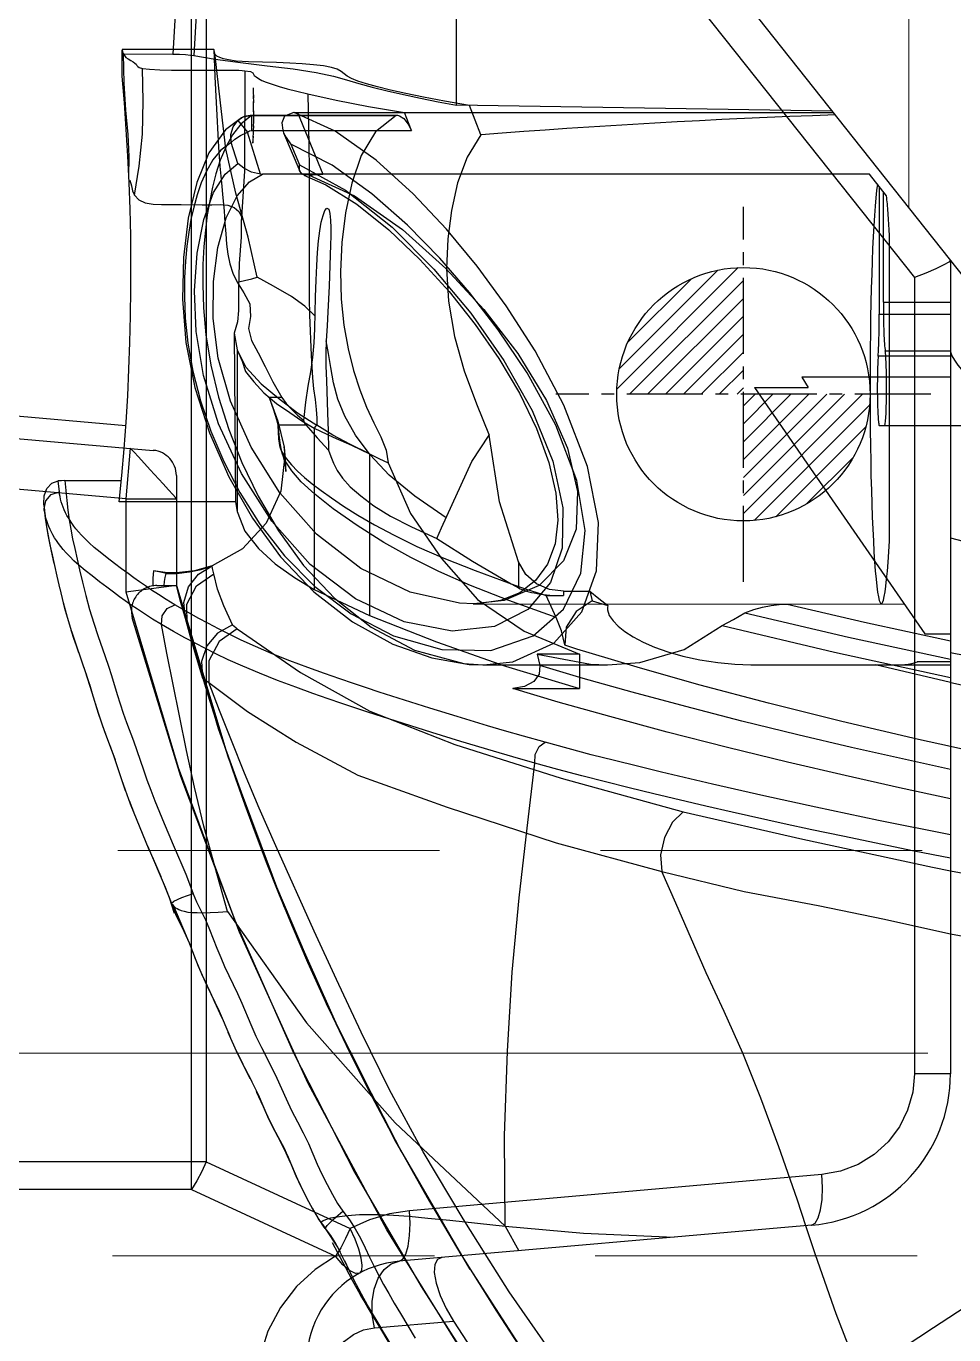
# Model space of a CAD drawing. Header units: inches. Extents: x 179987 to 181505, y -56815 to -55741.
# Drawn here: x 180736.46 to 180754.76, y -56051.76 to -56025.94 of the extents above; entities that cross this region are included whole.
import ezdxf

# ---------------------------------------------------------------- set-up
doc = ezdxf.new("R2010")
doc.units = ezdxf.units.IN
doc.header["$LTSCALE"] = 2
doc.header["$MEASUREMENT"] = 0
for name, pattern in [('CENTER', [50.8, 31.75, -6.35, 6.35, -6.35]), ('CENTER2', [1.125, 0.75, -0.125, 0.125, -0.125]), ('HIDDEN', [9.525, 6.35, -3.175])]:
    doc.linetypes.add(name, pattern=pattern)
for name, color, linetype in [('CAV-COR', 1, 'CONTINUOUS'), ('DEFAULT_2', 8, 'HIDDEN'), ('PIN', 4, 'CONTINUOUS'), ('SILDE', 6, 'CONTINUOUS')]:
    doc.layers.add(name, color=color, linetype=linetype)
doc.layers.add('WR', color=122, linetype='HIDDEN', lineweight=18)
doc.layers.add('枕位', color=75, linetype='CONTINUOUS', lineweight=15)

# ---------------------------------------------------------------- blocks, each defined once
blk = doc.blocks.new('20140913.083227')
at = {"layer": 'WR', "linetype": 'CENTER', "ltscale": 0.2}
for p, q in [((0, 11), (0, -11)), ((-11, 0), (11, 0))]:
    blk.add_line(p, q, dxfattribs=at)
at = {"layer": 'WR', "linetype": 'HIDDEN', "ltscale": 0.5}
for radius in [8, 5.5, 4]:
    blk.add_circle((0, 0), radius, dxfattribs=at)

msp = doc.modelspace()

# ---------------------------------------------------------------- hatches: boundary and pattern name
at = {"layer": 'PIN', "linetype": 'Continuous'}
h = msp.add_hatch(dxfattribs=at)
h.set_pattern_fill('ANSI31', color=5, scale=2, angle=90, style=0)
h.set_pattern_definition([(45, (180545.32757, -56047.4394), (0.1767767, -0.1767767), [])])
h.paths.add_polyline_path([(180750.61, -56033.2), (180753.11, -56033.2, -0.414214), (180750.61, -56035.7)])
h.paths.add_polyline_path([(180750.61, -56030.7), (180750.61, -56033.2), (180748.11, -56033.2, -0.414214)])

# ---------------------------------------------------------------- linework, layer by layer
at = {"layer": 'CAV-COR', "linetype": 'ByBlock'}
for p, q in [((180754.696, -56030.552), (180754.696, -56046.607)), ((180753.984, -56030.897), (180753.984, -56046.607)), ((180754.696, -56033.818), (180756.706, -56033.818)), ((180754.696, -56042.602), (180757.013, -56043.052)), ((180754.696, -56046.607), (180753.984, -56046.607)), ((180752.159, -56048.599), (180744.02, -56049.311)), ((180751.957, -56049.595), (180743.819, -56050.307)), ((180743.33, -56051.621), (180744.887, -56051.487))]:
    msp.add_line(p, q, dxfattribs=at)
for points in [[(180754.696, -56030.552), (180754.661, -56030.591), (180754.562, -56030.649), (180754.409, -56030.724), (180754.212, -56030.808), (180753.984, -56030.897)], [(180754.72, -56032.441), (180754.775, -56032.531), (180754.843, -56032.624), (180754.914, -56032.713)], [(180754.696, -56036.036), (180756.072, -56036.394), (180757.504, -56036.728)], [(180800.524, -56038.3), (180795.394, -56039.306), (180789.735, -56040.046), (180783.76, -56040.495), (180777.619, -56040.646), (180771.48, -56040.496), (180765.501, -56040.048), (180759.847, -56039.31), (180754.696, -56038.3)], [(180774.241, -56041.317), (180773.036, -56041.302), (180771.948, -56041.282), (180770.967, -56041.257), (180770.082, -56041.228), (180769.276, -56041.193), (180768.548, -56041.153), (180767.895, -56041.108), (180767.287, -56041.058), (180766.694, -56041), (180766.104, -56040.935), (180765.506, -56040.862), (180764.886, -56040.78), (180764.221, -56040.686), (180763.498, -56040.577), (180762.711, -56040.453), (180761.838, -56040.309), (180760.864, -56040.14), (180759.796, -56039.947), (180758.649, -56039.727), (180757.42, -56039.481), (180756.108, -56039.204), (180754.706, -56038.892), (180754.696, -56038.89)], [(180774.205, -56042.499), (180772.98, -56042.484), (180771.87, -56042.463), (180770.862, -56042.438), (180769.945, -56042.408), (180769.101, -56042.371), (180768.329, -56042.328), (180767.629, -56042.28), (180766.975, -56042.226), (180766.34, -56042.165), (180765.713, -56042.095), (180765.084, -56042.019), (180764.439, -56041.933), (180763.751, -56041.836), (180763.008, -56041.724), (180762.204, -56041.597), (180761.314, -56041.45), (180760.322, -56041.279), (180759.235, -56041.081), (180758.068, -56040.859), (180756.82, -56040.608), (180755.489, -56040.327), (180754.696, -56040.151)], [(180754.696, -56043.847), (180755.705, -56044.033), (180756.7, -56044.178)], [(180753.984, -56046.607), (180753.951, -56046.971), (180753.851, -56047.324), (180753.688, -56047.654), (180753.466, -56047.95), (180753.192, -56048.201), (180752.875, -56048.397), (180752.526, -56048.532), (180752.159, -56048.599)], [(180751.957, -56049.595), (180752.027, -56049.556), (180752.087, -56049.454), (180752.132, -56049.295), (180752.161, -56049.09), (180752.169, -56048.853), (180752.159, -56048.599)], [(180744.02, -56049.311), (180743.626, -56049.372), (180743.232, -56049.49), (180742.85, -56049.664)], [(180743.819, -56050.307), (180743.889, -56050.268), (180743.949, -56050.166), (180743.994, -56050.007), (180744.022, -56049.802), (180744.031, -56049.565), (180744.02, -56049.311)], [(180742.85, -56049.664), (180742.761, -56049.857), (180742.664, -56050.041), (180742.561, -56050.208)], [(180743.039, -56050.542), (180743.078, -56050.489), (180743.089, -56050.388), (180743.069, -56050.246), (180743.021, -56050.071), (180742.946, -56049.873), (180742.85, -56049.664)], [(180752.914, -56052.569), (180752.438, -56051.346), (180752.035, -56050.181), (180751.851, -56049.631)], [(180752.914, -56052.569), (180754.364, -56051.613), (180755.761, -56050.703), (180757.15, -56049.889)], [(180742.561, -56050.208), (180742.159, -56050.471), (180741.791, -56050.808), (180741.473, -56051.217), (180741.224, -56051.69), (180741.061, -56052.211), (180740.994, -56052.761), (180741.031, -56053.318), (180741.169, -56053.856), (180741.4, -56054.353)], [(180743.039, -56050.542), (180742.953, -56050.549), (180742.839, -56050.492), (180742.705, -56050.375), (180742.561, -56050.208)], [(180743.33, -56051.621), (180743.285, -56051.364), (180743.283, -56051.103), (180743.323, -56050.856), (180743.404, -56050.64), (180743.519, -56050.469), (180743.66, -56050.356), (180743.819, -56050.307)], [(180744.657, -56050.234), (180744.571, -56050.272), (180744.519, -56050.37), (180744.51, -56050.528), (180744.547, -56050.739), (180744.628, -56050.985), (180744.746, -56051.243), (180744.887, -56051.487)], [(180745.051, -56050.2), (180745.735, -56051.293), (180746.422, -56052.347)], [(180747.062, -56052.452), (180745.987, -56050.914), (180745.513, -56050.159)], [(180744.887, -56051.487), (180745.418, -56052.296), (180745.967, -56053.076), (180747.072, -56054.616)], [(180742.555, -56053.124), (180742.489, -56052.987), (180742.44, -56052.825), (180742.418, -56052.641), (180742.433, -56052.443), (180742.491, -56052.242), (180742.593, -56052.051), (180742.736, -56051.885), (180742.913, -56051.753), (180743.115, -56051.663), (180743.33, -56051.621)]]:
    msp.add_lwpolyline(points, dxfattribs=at)
for centre, radius, start, end in [((180751.696, -56046.607), 3, 275, 0), ((180743.993, -56052.3), 2, 95, 210.18)]:
    msp.add_arc(centre, radius, start, end, dxfattribs=at)
at = {"layer": 'DEFAULT_2', "color": 8, "linetype": 'HIDDEN'}
for p, q in [((180744.951, -56027.499), (180744.951, -56022.059)), ((180739.477, -56024.312), (180739.349, -56026.491)), ((180739.884, -56024.353), (180739.767, -56026.517)), ((180738.351, -56026.926), (180738.353, -56026.412)), ((180738.353, -56026.396), (180738.353, -56026.398)), ((180740.16, -56026.396), (180738.353, -56026.396)), ((180738.353, -56026.398), (180738.353, -56026.412)), ((180738.379, -56026.483), (180739.349, -56026.491)), ((180740.769, -56026.816), (180740.766, -56028.798)), ((180740.946, -56027.267), (180740.945, -56027.154)), ((180740.947, -56027.356), (180740.946, -56027.222)), ((180740.947, -56027.447), (180740.946, -56027.304)), ((180740.946, -56027.538), (180740.946, -56027.425)), ((180740.946, -56027.627), (180740.946, -56027.512)), ((180752.366, -56027.613), (180744.951, -56027.499)), ((180740.632, -56027.798), (180740.703, -56027.748)), ((180740.632, -56027.798), (180740.827, -56028.026)), ((180740.904, -56027.702), (180740.692, -56027.869)), ((180740.703, -56027.748), (180740.707, -56027.746)), ((180740.904, -56027.696), (180740.904, -56027.998)), ((180740.904, -56027.696), (180743.789, -56027.696)), ((180740.904, -56027.702), (180743.757, -56027.702)), ((180740.942, -56027.813), (180740.939, -56027.914)), ((180740.944, -56027.714), (180740.941, -56027.831)), ((180740.945, -56027.611), (180740.943, -56027.72)), ((180741.784, -56027.64), (180752.387, -56027.64)), ((180741.808, -56027.64), (180742.314, -56028.86)), ((180743.757, -56027.702), (180743.787, -56027.696)), ((180744.061, -56027.998), (180743.923, -56027.64)), ((180741.084, -56028.859), (180740.827, -56028.026)), ((180740.904, -56027.998), (180744.061, -56027.998)), ((180740.933, -56028.11), (180740.93, -56028.186)), ((180740.936, -56028.04), (180740.932, -56028.131)), ((180740.938, -56027.967), (180740.935, -56028.069)), ((180740.94, -56027.907), (180740.937, -56028.001)), ((180741.538, -56028.039), (180741.854, -56028.801)), ((180740.634, -56028.644), (180740.505, -56028.231)), ((180740.927, -56028.249), (180740.929, -56028.218)), ((180740.931, -56028.164), (180740.928, -56028.238)), ((180741.678, -56028.269), (180741.849, -56028.676)), ((180740.766, -56028.798), (180740.701, -56029.804)), ((180753.099, -56028.86), (180741.121, -56028.86)), ((180742.036, -56028.879), (180741.933, -56028.874)), ((180742.04, -56028.784), (180742.039, -56030.987)), ((180753.436, -56029.284), (180753.099, -56028.86)), ((180738.484, -56028.915), (180738.484, -56028.911)), ((180753.292, -56029.103), (180753.292, -56031.621)), ((180753.371, -56029.203), (180753.371, -56031.385)), ((180740.701, -56029.804), (180740.697, -56030.101)), ((180742.466, -56030.081), (180742.461, -56030.251)), ((180753.49, -56036.09), (180753.49, -56030.039)), ((180742.461, -56030.251), (180742.433, -56031.067)), ((180753.371, -56031.385), (180754.696, -56031.385)), ((180753.292, -56031.621), (180754.696, -56031.621)), ((180740.562, -56031.993), (180740.588, -56035.325)), ((180740.562, -56031.993), (180740.621, -56032.323)), ((180740.621, -56032.323), (180740.621, -56035.511)), ((180754.696, -56032.446), (180753.27, -56032.446)), ((180753.408, -56032.345), (180754.696, -56032.345)), ((180754.696, -56032.363), (180754.72, -56032.441)), ((180751.76, -56032.864), (180751.888, -56033.065)), ((180754.696, -56032.864), (180751.76, -56032.864)), ((180741.252, -56033.267), (180741.424, -56033.729)), ((180741.504, -56033.267), (180741.252, -56033.267)), ((180750.826, -56033.065), (180754.192, -56037.929)), ((180750.826, -56033.065), (180751.888, -56033.065)), ((180738.424, -56033.822), (180733.261, -56033.37)), ((180741.424, -56033.729), (180741.549, -56034.242)), ((180733.261, -56033.808), (180738.964, -56034.307)), ((180741.98, -56033.811), (180741.423, -56033.811)), ((180742.14, -56033.868), (180742.14, -56037.056)), ((180745.254, -56034.526), (180745.595, -56034.008)), ((180753.292, -56033.818), (180754.696, -56033.818)), ((180738.508, -56034.267), (180738.421, -56035.263)), ((180741.471, -56034.26), (180741.514, -56034.385)), ((180738.905, -56034.689), (180738.672, -56034.437)), ((180743.233, -56034.379), (180743.233, -56037.567)), ((180738.421, -56035.263), (180733.174, -56034.804)), ((180739.421, -56034.805), (180739.421, -56036.974)), ((180744.125, -56035.209), (180743.62, -56034.795)), ((180737.112, -56035.123), (180737.091, -56034.91)), ((180737.219, -56034.905), (180738.336, -56034.905)), ((180740.588, -56035.325), (180738.294, -56035.325)), ((180738.421, -56035.263), (180738.421, -56037.102)), ((180738.421, -56035.263), (180739.421, -56035.263)), ((180740.588, -56035.325), (180740.621, -56035.511)), ((180744.743, -56035.639), (180744.125, -56035.209)), ((180736.804, -56035.365), (180736.826, -56035.565)), ((180736.809, -56035.417), (180736.804, -56035.365)), ((180736.814, -56035.472), (180736.813, -56035.458)), ((180736.813, -56035.458), (180736.835, -56035.645)), ((180736.815, -56035.482), (180736.814, -56035.472)), ((180736.82, -56035.516), (180736.815, -56035.482)), ((180736.822, -56035.541), (180736.839, -56035.677)), ((180736.826, -56035.565), (180736.852, -56035.768)), ((180736.835, -56035.645), (180736.858, -56035.81)), ((180736.852, -56035.768), (180736.886, -56035.971)), ((180736.858, -56035.81), (180736.864, -56035.848)), ((180736.864, -56035.848), (180736.903, -56036.065)), ((180744.063, -56035.818), (180744.558, -56036.045)), ((180736.886, -56035.971), (180736.924, -56036.17)), ((180740.136, -56036.639), (180740.125, -56036.587)), ((180740.158, -56036.741), (180740.136, -56036.639)), ((180746.169, -56036.509), (180746.169, -56037.019)), ((180737.06, -56036.789), (180737.12, -56037.047)), ((180737.118, -56037.036), (180737.188, -56037.319)), ((180739.421, -56036.974), (180738.421, -56037.104)), ((180739.036, -56036.974), (180739.421, -56036.974)), ((180739.421, -56036.974), (180740.438, -56040.349)), ((180742.14, -56037.056), (180743.233, -56037.567)), ((180745.978, -56037.271), (180745.225, -56036.973)), ((180746.027, -56036.94), (180746.169, -56037.019)), ((180746.639, -56037.147), (180746.72, -56037.174)), ((180747.06, -56037.086), (180747.06, -56037.174)), ((180747.06, -56037.086), (180747.577, -56037.086)), ((180747.577, -56037.086), (180747.756, -56037.233)), ((180747.577, -56037.086), (180747.625, -56037.279)), ((180737.185, -56037.309), (180737.264, -56037.596)), ((180737.188, -56037.319), (180737.227, -56037.467)), ((180745.277, -56037.336), (180753.785, -56037.34)), ((180745.365, -56037.247), (180746.285, -56037.873)), ((180746.918, -56037.605), (180745.978, -56037.271)), ((180746.918, -56037.606), (180746.72, -56037.174)), ((180746.72, -56037.174), (180747.06, -56037.174)), ((180747.625, -56037.279), (180747.938, -56037.371)), ((180747.756, -56037.233), (180747.938, -56037.371)), ((180737.227, -56037.467), (180737.27, -56037.618)), ((180737.264, -56037.596), (180737.372, -56037.949)), ((180737.27, -56037.618), (180737.278, -56037.644)), ((180739.721, -56038.059), (180739.598, -56037.624)), ((180737.339, -56037.846), (180737.406, -56038.051)), ((180737.349, -56037.877), (180737.434, -56038.133)), ((180746.285, -56037.873), (180747.375, -56038.33)), ((180754.192, -56037.929), (180754.696, -56037.929)), ((180737.372, -56037.949), (180737.49, -56038.296)), ((180747.323, -56038.229), (180747.088, -56038.154)), ((180746.54, -56038.33), (180746.594, -56038.554)), ((180747.375, -56038.33), (180746.54, -56038.33)), ((180747.568, -56038.305), (180747.323, -56038.229)), ((180747.375, -56038.33), (180747.375, -56039.006)), ((180748.58, -56038.608), (180747.568, -56038.305)), ((180737.582, -56038.556), (180737.645, -56038.742)), ((180737.621, -56038.671), (180737.754, -56039.086)), ((180745.47, -56038.542), (180747.922, -56038.542)), ((180751.05, -56038.542), (180754.696, -56038.542)), ((180754.696, -56038.89), (180753.214, -56038.542)), ((180754.696, -56038.478), (180754.042, -56038.478)), ((180737.704, -56038.924), (180737.761, -56039.108)), ((180737.754, -56039.086), (180737.879, -56039.494)), ((180746.059, -56039.006), (180747.375, -56039.006)), ((180737.818, -56039.296), (180737.878, -56039.487)), ((180744.961, -56039.56), (180744.423, -56039.393)), ((180737.878, -56039.487), (180737.942, -56039.681)), ((180737.879, -56039.494), (180737.995, -56039.832)), ((180737.942, -56039.681), (180738.01, -56039.873)), ((180745.558, -56039.741), (180744.961, -56039.56)), ((180737.995, -56039.832), (180738.021, -56039.9)), ((180738.005, -56039.857), (180738.174, -56040.311)), ((180745.032, -56040.05), (180744.465, -56039.875)), ((180738.098, -56040.108), (180738.205, -56040.403)), ((180738.147, -56040.238), (180738.211, -56040.417)), ((180745.68, -56040.245), (180745.032, -56040.05)), ((180738.174, -56040.311), (180738.412, -56041.017)), ((180740.438, -56040.349), (180741.538, -56043.291)), ((180738.273, -56040.604), (180738.338, -56040.799)), ((180738.338, -56040.799), (180738.409, -56041.006)), ((180738.409, -56041.006), (180738.511, -56041.283)), ((180751.013, -56041.123), (180749.998, -56040.893)), ((180738.488, -56041.219), (180738.574, -56041.44)), ((180738.511, -56041.283), (180738.757, -56041.891)), ((180752.037, -56041.347), (180751.013, -56041.123)), ((180753.279, -56041.608), (180752.037, -56041.347)), ((180738.687, -56041.718), (180738.88, -56042.182)), ((180754.696, -56041.894), (180753.279, -56041.608)), ((180738.94, -56042.323), (180739.111, -56042.717)), ((180754.696, -56042.356), (180753.983, -56042.215)), ((180749.275, -56043.24), (180748.998, -56042.617)), ((180739.259, -56043.076), (180739.322, -56043.249)), ((180739.752, -56043.055), (180739.817, -56043.216)), ((180739.322, -56043.249), (180739.406, -56043.461)), ((180741.538, -56043.291), (180742.672, -56045.841)), ((180739.382, -56043.406), (180739.451, -56043.554)), ((180739.406, -56043.461), (180739.583, -56043.819)), ((180739.657, -56043.989), (180739.853, -56044.483)), ((180739.853, -56044.483), (180740.017, -56044.853)), ((180740.017, -56044.853), (180740.262, -56045.376)), ((180740.169, -56045.178), (180740.316, -56045.502)), ((180740.262, -56045.376), (180740.473, -56045.868)), ((180742.672, -56045.841), (180743.855, -56048.14)), ((180740.587, -56046.125), (180740.73, -56046.419)), ((180741.005, -56046.971), (180741.126, -56047.241)), ((180741.78, -56048.621), (180741.886, -56048.846)), ((180742.099, -56049.259), (180742.216, -56049.466)), ((180742.216, -56049.467), (180742.333, -56049.633)), ((180742.218, -56049.469), (180742.356, -56049.661)), ((180742.272, -56049.526), (180742.285, -56049.55)), ((180742.296, -56049.564), (180742.285, -56049.55)), ((180742.342, -56049.631), (180742.315, -56049.59)), ((180742.376, -56049.683), (180742.342, -56049.631)), ((180742.356, -56049.661), (180742.354, -56049.659)), ((180742.356, -56049.661), (180742.357, -56049.662)), ((180742.357, -56049.662), (180742.394, -56049.602)), ((180742.357, -56049.662), (180742.463, -56049.802)), ((180742.391, -56049.707), (180742.391, -56049.706)), ((180742.463, -56049.802), (180742.561, -56049.955)), ((180745.91, -56049.615), (180746.18, -56050.101)), ((180742.492, -56049.936), (180742.757, -56050.432)), ((180742.561, -56049.955), (180742.652, -56050.12)), ((180742.74, -56050.295), (180742.827, -56050.479)), ((180743.235, -56050.229), (180743.323, -56050.41)), ((180742.757, -56050.432), (180742.893, -56050.683)), ((180742.8, -56050.422), (180742.994, -56050.816)), ((180742.827, -56050.479), (180742.918, -56050.665)), ((180745.146, -56050.354), (180746.837, -56052.965)), ((180743.375, -56051.523), (180743.486, -56051.709)), ((180743.445, -56051.609), (180743.743, -56052.11)), ((180743.486, -56051.709), (180743.639, -56051.96))]:
    msp.add_line(p, q, dxfattribs=at)
for points in [[(180738.353, -56026.398), (180738.361, -56026.441), (180738.379, -56026.483)], [(180738.485, -56028.915), (180738.491, -56028.511), (180738.472, -56028.072), (180738.422, -56027.592), (180738.39, -56027.062), (180738.379, -56026.483)], [(180738.379, -56026.483), (180738.396, -56026.519), (180738.426, -56026.553), (180738.47, -56026.584), (180738.521, -56026.613), (180738.567, -56026.64), (180738.602, -56026.666), (180738.626, -56026.69), (180738.643, -56026.713), (180738.659, -56026.735), (180738.688, -56026.755), (180738.752, -56026.773)], [(180739.349, -56026.491), (180739.481, -56026.493), (180739.599, -56026.499), (180739.697, -56026.507), (180739.767, -56026.517)], [(180739.767, -56026.517), (180740.187, -56026.588), (180740.688, -56026.654), (180741.215, -56026.718), (180741.726, -56026.782), (180742.178, -56026.849), (180742.524, -56026.921), (180742.781, -56026.996), (180743.02, -56027.069), (180743.287, -56027.143), (180743.582, -56027.216), (180743.9, -56027.287), (180744.236, -56027.358), (180744.587, -56027.429), (180744.951, -56027.499)], [(180740.16, -56026.396), (180740.183, -56026.935), (180740.207, -56027.441), (180740.255, -56028.328)], [(180740.174, -56026.443), (180740.166, -56026.419), (180740.16, -56026.396)], [(180742.792, -56026.921), (180742.674, -56026.829), (180742.594, -56026.789), (180742.479, -56026.752), (180742.323, -56026.722), (180742.127, -56026.698), (180741.904, -56026.679), (180741.662, -56026.665), (180741.399, -56026.655), (180741.121, -56026.648), (180740.846, -56026.64), (180740.604, -56026.626), (180740.45, -56026.605), (180740.353, -56026.582), (180740.278, -56026.556), (180740.219, -56026.528), (180740.187, -56026.498), (180740.174, -56026.443)], [(180741.013, -56030.888), (180740.84, -56030.103), (180740.595, -56029.232), (180740.398, -56028.359), (180740.289, -56027.448), (180740.179, -56026.465)], [(180738.595, -56029.269), (180738.684, -56028.703), (180738.754, -56028.07), (180738.764, -56027.415), (180738.752, -56026.773)], [(180738.752, -56026.773), (180738.891, -56026.789), (180739.093, -56026.8), (180739.322, -56026.803), (180740.567, -56026.803)], [(180740.567, -56026.803), (180740.654, -56026.806), (180740.718, -56026.811), (180740.769, -56026.816)], [(180740.769, -56026.816), (180740.886, -56026.834), (180740.932, -56026.857), (180740.94, -56026.883), (180740.959, -56026.91), (180740.994, -56026.94), (180741.04, -56026.972), (180741.107, -56027.007), (180741.194, -56027.044), (180741.31, -56027.084), (180741.446, -56027.127), (180741.608, -56027.173), (180741.797, -56027.222), (180742.014, -56027.275)], [(180745.204, -56027.503), (180744.711, -56027.42), (180744.3, -56027.341), (180743.948, -56027.268), (180743.644, -56027.199), (180743.387, -56027.136), (180743.173, -56027.077), (180743.004, -56027.022), (180742.879, -56026.97), (180742.792, -56026.921)], [(180742.014, -56027.275), (180742.037, -56028.272), (180742.04, -56028.784)], [(180742.014, -56027.275), (180742.575, -56027.399), (180743.209, -56027.521), (180743.923, -56027.64)], [(180745.432, -56028.084), (180745.316, -56027.793), (180745.204, -56027.503)], [(180740.703, -56027.748), (180740.392, -56027.981), (180740.064, -56028.434), (180739.824, -56029.021), (180739.655, -56029.724), (180739.56, -56030.504), (180739.541, -56031.323), (180739.61, -56032.18), (180739.786, -56033.068), (180740.073, -56033.961), (180740.457, -56034.827), (180740.924, -56035.646), (180741.478, -56036.41), (180742.133, -56037.099), (180742.894, -56037.691), (180743.691, -56038.129), (180744.463, -56038.404), (180745.198, -56038.53), (180745.485, -56038.542)], [(180740.505, -56028.231), (180740.496, -56028.074), (180740.539, -56027.923), (180740.632, -56027.798)], [(180740.904, -56027.697), (180740.88, -56027.697), (180740.756, -56027.722), (180740.707, -56027.745)], [(180740.707, -56027.746), (180740.758, -56027.723), (180740.904, -56027.702)], [(180741.736, -56027.64), (180741.552, -56027.714), (180741.5, -56027.844), (180741.52, -56027.99), (180741.538, -56028.039)], [(180745.484, -56038.542), (180746.062, -56038.479), (180746.867, -56038.114), (180747.423, -56037.492), (180747.714, -56036.686), (180747.749, -56035.731), (180747.531, -56034.624), (180747.065, -56033.413), (180746.498, -56032.345), (180745.929, -56031.455), (180745.355, -56030.671), (180744.753, -56029.943), (180744.096, -56029.244), (180743.361, -56028.58), (180742.553, -56028.006), (180741.743, -56027.64)], [(180741.743, -56027.64), (180741.76, -56027.64), (180741.784, -56027.64)], [(180743.757, -56027.702), (180743.348, -56028.025), (180743.069, -56028.49), (180742.882, -56029.037), (180742.758, -56029.618), (180742.685, -56030.206), (180742.659, -56030.781), (180742.675, -56031.327), (180742.728, -56031.837), (180742.813, -56032.307), (180742.919, -56032.732), (180743.039, -56033.115), (180743.172, -56033.458), (180743.316, -56033.764), (180743.454, -56034.042), (180743.559, -56034.304), (180743.599, -56034.553)], [(180743.787, -56027.696), (180743.824, -56027.704), (180743.91, -56027.762), (180743.996, -56027.869), (180744.061, -56027.998)], [(180740.692, -56027.869), (180740.526, -56028.081), (180740.394, -56028.323), (180740.287, -56028.583), (180740.202, -56028.849), (180740.134, -56029.114), (180740.078, -56029.383), (180740.031, -56029.662), (180739.993, -56029.96), (180739.964, -56030.283), (180739.946, -56030.639), (180739.941, -56031.038), (180739.956, -56031.497), (180740.005, -56032.031), (180740.102, -56032.627), (180740.252, -56033.256), (180740.456, -56033.898), (180740.715, -56034.547), (180741.035, -56035.211), (180741.434, -56035.893), (180741.929, -56036.577), (180742.538, -56037.226), (180743.265, -56037.798), (180744.121, -56038.253), (180745.093, -56038.516), (180745.478, -56038.542)], [(180740.505, -56028.231), (180740.576, -56028.167), (180740.688, -56028.094), (180740.827, -56028.026)], [(180740.827, -56028.026), (180740.865, -56028.004), (180740.904, -56027.998)], [(180741.538, -56028.039), (180741.586, -56028.135), (180741.675, -56028.261)], [(180745.432, -56028.084), (180745.157, -56028.521), (180744.969, -56029.03), (180744.847, -56029.577), (180744.778, -56030.134), (180744.754, -56030.718), (180744.79, -56031.365), (180744.906, -56032.059), (180745.102, -56032.74), (180745.344, -56033.387), (180745.595, -56034.008)], [(180740.505, -56028.231), (180740.301, -56028.384), (180740.142, -56028.577), (180740.015, -56028.796), (180739.912, -56029.03), (180739.83, -56029.268), (180739.764, -56029.507), (180739.709, -56029.75), (180739.664, -56030.005), (180739.627, -56030.277), (180739.599, -56030.573), (180739.582, -56030.901), (180739.578, -56031.269), (180739.595, -56031.696), (180739.647, -56032.193), (180739.745, -56032.748), (180739.898, -56033.333), (180740.102, -56033.927), (180740.359, -56034.525), (180740.676, -56035.136), (180741.068, -56035.761), (180741.556, -56036.391), (180742.154, -56036.993), (180742.869, -56037.53), (180743.707, -56037.966), (180744.659, -56038.239), (180745.628, -56038.254), (180746.464, -56037.969), (180747.063, -56037.439), (180747.401, -56036.732), (180747.485, -56035.886), (180747.32, -56034.902), (180746.906, -56033.81), (180746.344, -56032.78), (180745.774, -56031.93), (180745.206, -56031.192), (180744.619, -56030.514), (180743.984, -56029.866), (180743.281, -56029.245), (180742.498, -56028.683), (180741.678, -56028.269)], [(180740.255, -56028.328), (180740.281, -56028.701), (180740.311, -56029.031), (180740.339, -56029.323), (180740.362, -56029.584), (180740.379, -56029.818), (180740.395, -56030.034), (180740.411, -56030.236), (180740.435, -56030.433), (180740.473, -56030.625), (180740.533, -56030.812), (180740.619, -56030.989)], [(180741.849, -56028.676), (180742.758, -56029.172), (180743.677, -56029.903), (180744.502, -56030.729), (180745.233, -56031.603), (180745.885, -56032.533), (180746.444, -56033.523), (180746.85, -56034.522), (180747.048, -56035.442), (180747.034, -56036.237), (180746.806, -56036.914), (180746.357, -56037.446), (180745.699, -56037.785), (180744.861, -56037.877), (180743.915, -56037.691), (180742.956, -56037.239), (180742.063, -56036.558), (180741.305, -56035.707), (180740.705, -56034.763), (180740.254, -56033.782), (180739.959, -56032.833), (180739.813, -56031.962), (180739.779, -56031.161), (180739.834, -56030.415), (180739.964, -56029.755), (180740.156, -56029.221), (180740.385, -56028.857), (180740.634, -56028.644)], [(180745.288, -56037.336), (180745.006, -56037.323), (180744.032, -56037.106), (180743.063, -56036.641), (180742.184, -56035.963), (180741.46, -56035.144), (180740.894, -56034.246), (180740.487, -56033.337), (180740.246, -56032.485), (180740.147, -56031.707), (180740.151, -56030.977), (180740.241, -56030.304), (180740.404, -56029.722), (180740.62, -56029.286), (180740.863, -56029.011), (180741.121, -56028.86)], [(180741.084, -56028.859), (180740.902, -56028.818), (180740.75, -56028.741), (180740.635, -56028.644)], [(180741.084, -56028.859), (180741.096, -56028.86), (180741.109, -56028.86), (180741.121, -56028.86)], [(180741.854, -56028.801), (180741.85, -56028.789), (180741.848, -56028.674)], [(180741.933, -56028.874), (180741.912, -56028.866), (180741.854, -56028.801)], [(180741.934, -56028.875), (180742.368, -56029.065), (180742.982, -56029.449), (180743.613, -56029.954), (180744.228, -56030.542), (180744.801, -56031.174), (180745.319, -56031.827), (180745.782, -56032.495), (180746.189, -56033.179), (180746.526, -56033.873), (180746.771, -56034.545), (180746.909, -56035.153), (180746.947, -56035.684), (180746.893, -56036.149), (180746.745, -56036.554), (180746.51, -56036.876), (180746.199, -56037.116), (180745.815, -56037.271), (180745.356, -56037.335), (180745.289, -56037.336)], [(180742.039, -56028.879), (180742.115, -56028.869), (180742.209, -56028.863), (180742.314, -56028.86)], [(180742.039, -56028.879), (180742.934, -56029.287), (180743.882, -56029.948), (180744.736, -56030.716), (180745.488, -56031.529), (180746.156, -56032.396), (180746.727, -56033.322), (180747.139, -56034.261), (180747.334, -56035.122), (180747.309, -56035.861), (180747.061, -56036.489), (180746.582, -56036.977), (180745.886, -56037.272), (180745.29, -56037.336)], [(180738.505, -56028.975), (180738.534, -56029.086), (180738.557, -56029.185), (180738.595, -56029.269)], [(180738.595, -56029.269), (180738.678, -56029.367), (180738.805, -56029.426), (180738.961, -56029.449), (180739.13, -56029.455)], [(180739.13, -56029.455), (180739.513, -56029.457), (180739.932, -56029.46)], [(180739.932, -56029.46), (180740.121, -56029.46), (180740.287, -56029.457), (180740.436, -56029.47), (180740.563, -56029.517), (180740.655, -56029.593), (180740.703, -56029.69), (180740.701, -56029.804)], [(180742.156, -56031.911), (180742.165, -56031.279), (180742.177, -56030.948), (180742.191, -56030.66), (180742.206, -56030.405), (180742.226, -56030.176), (180742.251, -56029.973), (180742.281, -56029.804), (180742.315, -56029.671), (180742.352, -56029.576), (180742.39, -56029.529), (180742.427, -56029.548), (180742.452, -56029.637), (180742.464, -56029.764), (180742.467, -56029.916), (180742.466, -56030.081)], [(180740.697, -56030.101), (180740.662, -56030.623), (180740.653, -56030.861), (180740.649, -56031.092), (180740.649, -56031.319), (180740.646, -56031.546), (180740.624, -56031.773), (180740.562, -56031.993)], [(180740.619, -56030.989), (180740.912, -56030.921), (180741.013, -56030.888)], [(180742.159, -56031.66), (180741.958, -56031.462), (180741.69, -56031.269), (180741.34, -56031.068), (180741.013, -56030.888)], [(180740.619, -56030.989), (180740.75, -56031.197), (180740.869, -56031.419), (180740.882, -56031.664), (180740.847, -56031.904), (180740.904, -56032.138), (180741.037, -56032.381), (180741.176, -56032.655), (180741.323, -56032.954), (180741.504, -56033.267)], [(180742.039, -56030.987), (180742.041, -56031.32), (180742.049, -56031.63), (180742.081, -56032.435)], [(180742.433, -56031.067), (180742.412, -56031.573), (180742.398, -56031.851), (180742.379, -56032.145)], [(180741.938, -56033.718), (180741.975, -56033.354), (180742.024, -56033.042), (180742.073, -56032.758), (180742.114, -56032.473), (180742.141, -56032.185), (180742.156, -56031.911)], [(180742.379, -56032.145), (180742.368, -56032.384), (180742.371, -56032.645), (180742.381, -56032.928), (180742.406, -56033.567)], [(180743.62, -56034.795), (180743.243, -56034.395), (180742.957, -56034.005), (180742.745, -56033.635), (180742.608, -56033.294), (180742.524, -56032.975), (180742.469, -56032.675), (180742.426, -56032.399), (180742.379, -56032.145)], [(180740.621, -56032.323), (180740.794, -56032.669), (180741.096, -56032.993), (180741.436, -56033.279), (180741.808, -56033.565), (180742.19, -56033.808)], [(180740.621, -56032.323), (180740.722, -56032.548), (180740.788, -56032.753), (180740.951, -56032.954), (180741.144, -56033.172), (180741.399, -56033.381), (180741.659, -56033.563), (180741.897, -56033.726), (180742.14, -56033.868)], [(180742.081, -56032.435), (180742.091, -56032.66), (180742.106, -56032.877), (180742.129, -56033.091), (180742.157, -56033.302), (180742.18, -56033.499), (180742.192, -56033.669), (180742.19, -56033.808)], [(180741.252, -56033.267), (180741.337, -56033.505), (180741.398, -56033.699), (180741.423, -56033.811)], [(180741.504, -56033.267), (180741.586, -56033.38), (180741.694, -56033.494), (180741.813, -56033.61), (180741.938, -56033.718)], [(180741.514, -56034.385), (180741.499, -56034.338), (180741.466, -56034.168), (180741.451, -56034.003), (180741.439, -56033.855), (180741.425, -56033.732)], [(180741.98, -56033.811), (180741.958, -56033.774), (180741.938, -56033.718)], [(180742.406, -56033.567), (180742.417, -56033.922), (180742.426, -56034.305)], [(180741.423, -56033.811), (180741.432, -56033.947), (180741.438, -56034.079), (180741.457, -56034.21), (180741.472, -56034.26)], [(180741.98, -56033.811), (180742.196, -56034.059), (180742.426, -56034.305)], [(180742.14, -56033.868), (180742.159, -56033.848), (180742.176, -56033.828), (180742.19, -56033.808)], [(180742.14, -56033.868), (180742.515, -56034.047), (180742.876, -56034.206), (180743.233, -56034.379)], [(180743.233, -56034.379), (180742.847, -56034.188), (180742.505, -56034.006), (180742.19, -56033.808)], [(180746.169, -56036.509), (180745.795, -56035.322), (180745.595, -56034.008)], [(180738.672, -56034.437), (180738.585, -56034.345), (180738.529, -56034.287), (180738.508, -56034.267)], [(180741.549, -56034.242), (180741.564, -56034.417), (180741.484, -56035.111), (180741.194, -56035.743), (180740.725, -56036.25), (180740.125, -56036.587)], [(180741.472, -56034.26), (180741.504, -56034.339), (180741.585, -56034.466), (180741.69, -56034.593), (180741.811, -56034.717), (180741.948, -56034.84), (180742.101, -56034.966), (180742.276, -56035.1), (180742.481, -56035.247), (180742.722, -56035.408), (180743.004, -56035.585), (180743.332, -56035.777), (180743.716, -56035.983), (180744.168, -56036.202)], [(180741.582, -56034.706), (180741.584, -56034.724), (180741.584, -56034.72), (180741.581, -56034.639), (180741.575, -56034.52), (180741.565, -56034.387), (180741.549, -56034.241)], [(180742.426, -56034.305), (180742.468, -56034.427), (180742.521, -56034.56), (180742.593, -56034.703), (180742.698, -56034.859), (180742.851, -56035.026), (180743.058, -56035.206), (180743.319, -56035.399), (180743.646, -56035.604), (180744.063, -56035.818)], [(180741.514, -56034.385), (180741.52, -56034.403), (180741.556, -56034.539), (180741.577, -56034.655), (180741.582, -56034.706)], [(180745.225, -56036.973), (180744.602, -56036.697), (180744.046, -56036.423), (180743.512, -56036.125), (180742.986, -56035.793), (180742.514, -56035.462), (180742.151, -56035.174), (180741.886, -56034.929), (180741.696, -56034.711), (180741.569, -56034.516), (180741.514, -56034.385)], [(180743.233, -56034.379), (180743.418, -56034.466), (180743.599, -56034.553)], [(180743.599, -56034.553), (180744.042, -56035.551), (180744.65, -56036.444), (180745.365, -56037.247)], [(180744.558, -56036.045), (180744.652, -56035.838), (180745.254, -56034.526)], [(180739.421, -56035.263), (180739.402, -56035.24), (180739.349, -56035.179), (180739.265, -56035.085), (180739.158, -56034.965), (180738.905, -56034.689)], [(180736.804, -56035.365), (180736.812, -56035.202), (180736.867, -56035.061), (180736.963, -56034.957), (180737.091, -56034.91)], [(180737.219, -56034.905), (180737.153, -56034.906), (180737.091, -56034.91)], [(180737.219, -56034.905), (180737.257, -56035.296), (180737.279, -56035.488), (180737.304, -56035.676), (180737.336, -56035.863), (180737.373, -56036.052), (180737.414, -56036.245), (180737.509, -56036.665)], [(180736.813, -56035.458), (180736.842, -56035.305), (180736.953, -56035.177), (180737.112, -56035.123)], [(180739.393, -56037.355), (180739.221, -56037.25), (180739.067, -56037.152), (180738.933, -56037.063), (180738.81, -56036.98), (180738.695, -56036.901), (180738.584, -56036.822), (180738.467, -56036.738), (180738.339, -56036.643), (180738.2, -56036.537), (180738.056, -56036.426), (180737.919, -56036.319), (180737.8, -56036.221), (180737.701, -56036.133), (180737.619, -56036.054), (180737.55, -56035.983), (180737.491, -56035.918), (180737.44, -56035.858), (180737.396, -56035.801), (180737.357, -56035.747), (180737.322, -56035.694), (180737.29, -56035.642), (180737.26, -56035.59), (180737.233, -56035.537), (180737.208, -56035.483), (180737.186, -56035.43), (180737.167, -56035.376), (180737.15, -56035.324), (180737.136, -56035.272), (180737.125, -56035.221), (180737.116, -56035.171), (180737.112, -56035.123)], [(180739.126, -56037.745), (180738.95, -56037.637), (180738.792, -56037.536), (180738.655, -56037.444), (180738.53, -56037.359), (180738.413, -56037.278), (180738.298, -56037.196), (180738.178, -56037.108), (180738.046, -56037.009), (180737.903, -56036.9), (180737.757, -56036.785), (180737.619, -56036.676), (180737.499, -56036.575), (180737.4, -56036.485), (180737.318, -56036.404), (180737.248, -56036.331), (180737.189, -56036.265), (180737.139, -56036.203), (180737.094, -56036.144), (180737.055, -56036.087), (180737.019, -56036.031), (180736.986, -56035.976), (180736.957, -56035.922), (180736.93, -56035.868), (180736.905, -56035.813), (180736.883, -56035.757), (180736.864, -56035.701), (180736.847, -56035.644), (180736.833, -56035.587), (180736.822, -56035.529), (180736.82, -56035.516)], [(180740.621, -56035.511), (180740.769, -56035.9), (180741.039, -56036.245), (180741.371, -56036.548), (180741.753, -56036.816), (180742.14, -56037.056)], [(180736.903, -56036.065), (180736.95, -56036.295), (180737.003, -56036.537)], [(180744.558, -56036.045), (180745.264, -56036.496), (180746.027, -56036.94)], [(180736.924, -56036.17), (180736.967, -56036.369), (180737.06, -56036.789)], [(180744.168, -56036.202), (180744.698, -56036.435), (180745.316, -56036.681), (180746.027, -56036.94)], [(180740.125, -56036.587), (180739.776, -56036.684), (180739.421, -56036.722)], [(180739.421, -56036.735), (180739.681, -56036.706), (180739.912, -56036.655), (180740.125, -56036.587)], [(180739.598, -56037.624), (180739.57, -56037.307), (180739.66, -56036.999), (180739.856, -56036.747), (180740.125, -56036.587)], [(180747.06, -56037.086), (180746.784, -56037.05), (180746.53, -56036.941), (180746.32, -56036.759), (180746.169, -56036.509)], [(180737.509, -56036.665), (180737.566, -56036.909), (180737.632, -56037.174), (180737.708, -56037.448), (180737.79, -56037.715), (180737.871, -56037.958), (180738.016, -56038.372)], [(180738.971, -56036.687), (180738.956, -56036.83), (180738.955, -56036.981)], [(180739.421, -56036.722), (180739.197, -56036.716), (180738.971, -56036.687)], [(180739.219, -56036.737), (180739.105, -56036.713), (180738.971, -56036.687)], [(180739.177, -56036.974), (180739.187, -56036.893), (180739.201, -56036.813), (180739.219, -56036.737)], [(180739.216, -56036.737), (180739.32, -56036.738), (180739.421, -56036.735)], [(180739.633, -56037.751), (180739.625, -56037.345), (180739.815, -56036.98), (180740.158, -56036.741)], [(180740.53, -56037.747), (180740.356, -56037.378), (180740.232, -56037.049), (180740.158, -56036.741)], [(180738.421, -56037.102), (180739.454, -56040.562), (180740.575, -56043.578), (180741.732, -56046.195), (180742.939, -56048.55), (180744.251, -56050.808), (180745.745, -56053.133), (180747.489, -56055.647), (180749.509, -56058.399)], [(180745.216, -56050.469), (180743.73, -56047.912), (180742.406, -56045.277), (180741.249, -56042.569), (180740.255, -56039.799), (180739.421, -56036.974)], [(180739.598, -56037.624), (180739.51, -56037.308), (180739.421, -56036.974)], [(180746.027, -56036.94), (180746.325, -56037.043), (180746.639, -56037.147)], [(180739.127, -56037.745), (180739.138, -56037.573), (180739.238, -56037.426), (180739.393, -56037.355)], [(180744.423, -56039.393), (180743.67, -56039.156), (180743.423, -56039.076), (180743.173, -56038.995), (180742.918, -56038.91), (180742.646, -56038.817), (180742.346, -56038.712), (180742.014, -56038.592), (180741.661, -56038.459), (180741.309, -56038.319), (180740.98, -56038.179), (180740.697, -56038.05), (180740.46, -56037.935), (180740.254, -56037.83), (180740.055, -56037.726), (180739.851, -56037.616), (180739.631, -56037.493), (180739.393, -56037.355)], [(180747.625, -56037.279), (180747.309, -56037.484), (180747.114, -56037.793), (180747.086, -56038.146)], [(180747.938, -56037.371), (180747.928, -56037.409), (180747.927, -56037.451)], [(180750.636, -56037.513), (180750.813, -56037.45), (180750.986, -56037.402), (180751.155, -56037.368), (180751.317, -56037.347), (180751.471, -56037.34)], [(180751.471, -56037.34), (180753.001, -56037.696), (180754.696, -56038.068)], [(180745.297, -56052.465), (180743.575, -56049.687), (180742.022, -56046.801), (180740.667, -56043.812), (180739.51, -56040.74), (180738.551, -56037.609)], [(180743.233, -56037.567), (180744.555, -56038.087), (180745.916, -56038.566), (180747.375, -56039.006)], [(180747.086, -56038.146), (180747.02, -56037.869), (180746.918, -56037.606)], [(180747.927, -56037.451), (180747.963, -56037.565), (180748.037, -56037.674), (180748.141, -56037.779), (180748.273, -56037.884), (180748.435, -56037.988), (180748.631, -56038.092), (180748.857, -56038.191), (180749.117, -56038.283), (180749.415, -56038.368), (180749.75, -56038.439), (180750.105, -56038.491), (180750.442, -56038.523), (180750.755, -56038.538), (180751.05, -56038.542)], [(180750.188, -56037.766), (180750.415, -56037.643), (180750.636, -56037.513)], [(180750.636, -56037.513), (180752.687, -56037.993), (180754.696, -56038.429)], [(180739.48, -56039.547), (180739.234, -56038.31), (180739.126, -56037.745)], [(180744.465, -56039.875), (180743.197, -56039.471), (180742.945, -56039.389), (180742.688, -56039.302), (180742.414, -56039.209), (180742.112, -56039.102), (180741.777, -56038.981), (180741.419, -56038.847), (180741.062, -56038.706), (180740.729, -56038.566), (180740.441, -56038.438), (180740.202, -56038.323), (180739.993, -56038.218), (180739.794, -56038.114), (180739.589, -56038.005), (180739.367, -56037.884), (180739.126, -56037.745)], [(180740.53, -56037.747), (180740.233, -56037.912), (180740.019, -56038.166), (180739.915, -56038.473), (180739.935, -56038.782)], [(180740.622, -56037.828), (180740.267, -56038.078), (180740.062, -56038.463), (180740.059, -56038.885)], [(180740.53, -56037.747), (180740.56, -56037.775), (180740.591, -56037.802), (180740.622, -56037.827)], [(180740.622, -56037.827), (180741.87, -56038.692), (180743.238, -56039.452), (180744.915, -56040.11), (180747.015, -56040.777), (180749.423, -56041.44)], [(180747.931, -56038.542), (180748.567, -56038.493), (180749.442, -56038.237), (180750.188, -56037.766)], [(180750.188, -56037.766), (180752.405, -56038.291), (180754.696, -56038.79)], [(180737.434, -56038.133), (180737.631, -56038.707), (180737.717, -56038.967)], [(180739.942, -56038.806), (180739.824, -56038.413), (180739.721, -56038.059)], [(180738.016, -56038.372), (180738.08, -56038.563), (180738.141, -56038.751)], [(180746.54, -56038.33), (180747.591, -56038.529), (180747.931, -56038.542)], [(180746.594, -56038.554), (180746.583, -56038.722), (180746.474, -56038.869), (180746.29, -56038.969), (180746.059, -56039.006)], [(180754.696, -56040.602), (180753.75, -56040.395), (180752.746, -56040.168), (180751.685, -56039.919), (180750.58, -56039.648), (180749.471, -56039.363), (180748.414, -56039.079), (180747.451, -56038.808), (180746.594, -56038.554)], [(180752.551, -56039.655), (180751.108, -56039.296), (180749.757, -56038.939), (180748.58, -56038.608)], [(180738.141, -56038.751), (180738.255, -56039.124), (180738.313, -56039.31), (180738.374, -56039.493), (180738.439, -56039.674)], [(180739.935, -56038.782), (180739.976, -56038.819), (180740.017, -56038.854), (180740.06, -56038.887)], [(180739.935, -56038.782), (180740.042, -56039.13), (180740.153, -56039.484), (180740.279, -56039.872), (180740.423, -56040.304), (180740.587, -56040.782), (180740.771, -56041.301), (180740.974, -56041.852), (180741.195, -56042.431), (180741.437, -56043.043), (180741.706, -56043.696), (180742.011, -56044.404), (180742.365, -56045.188), (180742.77, -56046.043), (180743.233, -56046.971), (180743.763, -56047.973), (180744.368, -56049.05)], [(180740.059, -56038.885), (180740.823, -56039.458), (180741.786, -56040.067), (180743.003, -56040.718), (180744.765, -56041.349), (180746.916, -56042.049), (180748.998, -56042.617)], [(180741.381, -56042.112), (180741.055, -56041.368), (180740.768, -56040.675), (180740.508, -56040.035), (180740.27, -56039.442), (180740.06, -56038.887)], [(180754.696, -56041.181), (180753.691, -56040.964), (180752.619, -56040.724), (180751.482, -56040.459), (180750.296, -56040.17), (180749.105, -56039.865), (180747.975, -56039.561), (180746.956, -56039.273), (180746.059, -56039.006)], [(180738.439, -56039.674), (180738.576, -56040.039), (180738.642, -56040.227)], [(180740.429, -56043.407), (180740.184, -56042.539), (180739.961, -56041.725), (180739.776, -56040.955), (180739.621, -56040.228), (180739.48, -56039.547)], [(180746.701, -56040.068), (180746.271, -56039.948), (180745.894, -56039.84), (180745.558, -56039.741)], [(180754.696, -56040.151), (180754.067, -56040.011), (180752.551, -56039.655)], [(180738.642, -56040.227), (180738.77, -56040.611), (180738.838, -56040.808), (180738.914, -56041.012), (180738.997, -56041.225), (180739.087, -56041.447), (180739.178, -56041.669), (180739.269, -56041.887), (180739.357, -56042.094), (180739.527, -56042.484)], [(180746.493, -56040.479), (180746.06, -56040.356), (180745.68, -56040.245)], [(180746.493, -56040.479), (180746.502, -56040.306), (180746.581, -56040.151), (180746.701, -56040.068)], [(180749.998, -56040.893), (180748.993, -56040.656), (180748.518, -56040.541), (180748.064, -56040.428), (180747.609, -56040.312), (180747.149, -56040.19), (180746.701, -56040.068)], [(180745.91, -56049.615), (180745.897, -56047.832), (180745.957, -56046.163), (180746.05, -56044.606), (180746.184, -56043.138), (180746.34, -56041.762), (180746.493, -56040.479)], [(180749.869, -56041.326), (180748.84, -56041.083), (180748.353, -56040.964), (180747.888, -56040.848), (180747.423, -56040.729), (180746.951, -56040.604), (180746.493, -56040.479)], [(180749.423, -56041.44), (180749.208, -56041.646), (180749.05, -56041.946), (180748.977, -56042.289), (180748.999, -56042.618)], [(180749.423, -56041.44), (180751.784, -56041.982), (180754.341, -56042.533), (180754.696, -56042.602)], [(180751.416, -56041.676), (180750.39, -56041.445), (180749.869, -56041.326)], [(180753.983, -56042.215), (180752.569, -56041.923), (180751.958, -56041.794), (180751.416, -56041.676)], [(180738.849, -56042.112), (180739.197, -56042.924), (180739.382, -56043.406)], [(180745.513, -56050.159), (180745.082, -56049.471), (180744.294, -56048.146), (180743.624, -56046.922), (180743.066, -56045.788), (180742.581, -56044.747), (180742.142, -56043.795), (180741.381, -56042.112)], [(180739.527, -56042.484), (180739.607, -56042.673), (180739.682, -56042.86), (180739.752, -56043.055)], [(180739.16, -56042.834), (180739.277, -56043.129), (180739.378, -56043.441)], [(180748.999, -56042.618), (180750.625, -56043.013), (180752.086, -56043.291), (180753.397, -56043.556), (180754.603, -56043.83), (180754.696, -56043.847)], [(180739.321, -56043.249), (180739.373, -56043.203), (180739.531, -56043.131), (180739.751, -56043.052)], [(180739.322, -56043.249), (180739.347, -56043.27), (180739.367, -56043.295)], [(180739.367, -56043.295), (180739.381, -56043.316), (180739.406, -56043.333), (180739.439, -56043.349), (180739.472, -56043.368), (180739.514, -56043.386), (180739.573, -56043.401), (180739.646, -56043.418), (180739.731, -56043.425), (180739.83, -56043.425), (180739.947, -56043.43), (180740.086, -56043.426), (180740.247, -56043.418), (180740.429, -56043.407)], [(180739.367, -56043.295), (180739.613, -56043.888), (180739.66, -56044)], [(180739.817, -56043.216), (180739.993, -56043.574), (180740.075, -56043.761), (180740.149, -56043.948), (180740.22, -56044.131), (180740.295, -56044.312), (180740.373, -56044.49), (180740.455, -56044.667), (180740.539, -56044.844), (180740.625, -56045.026), (180740.71, -56045.216)], [(180751.851, -56049.631), (180751.668, -56049.08), (180751.308, -56048.05), (180750.952, -56047.092), (180750.597, -56046.202), (180750.23, -56045.38), (180749.877, -56044.615), (180749.275, -56043.24)], [(180739.451, -56043.554), (180739.571, -56043.792), (180739.678, -56044.041), (180739.8, -56044.354)], [(180740.429, -56043.407), (180741.991, -56045.6), (180743.74, -56047.577), (180745.91, -56049.615)], [(180739.786, -56044.318), (180739.918, -56044.635), (180740.08, -56044.986)], [(180740.046, -56044.915), (180740.214, -56045.271), (180740.295, -56045.452)], [(180740.71, -56045.216), (180740.888, -56045.633), (180740.99, -56045.864), (180741.1, -56046.091), (180741.31, -56046.502)], [(180740.439, -56045.789), (180740.629, -56046.213), (180740.872, -56046.7)], [(180740.58, -56046.108), (180740.696, -56046.348), (180740.907, -56046.761)], [(180740.835, -56046.622), (180741.032, -56047.02), (180741.24, -56047.499)], [(180741.31, -56046.502), (180741.406, -56046.697), (180741.496, -56046.896), (180741.588, -56047.106), (180741.692, -56047.333), (180741.808, -56047.558), (180741.925, -56047.774), (180742.025, -56047.984)], [(180740.997, -56046.945), (180741.082, -56047.132), (180741.174, -56047.344), (180741.285, -56047.585), (180741.412, -56047.83)], [(180741.202, -56047.407), (180741.375, -56047.763), (180741.545, -56048.079), (180741.674, -56048.367), (180741.784, -56048.631)], [(180741.24, -56047.499), (180741.361, -56047.743), (180741.48, -56047.967), (180741.58, -56048.168), (180741.666, -56048.361)], [(180742.025, -56047.984), (180742.198, -56048.393), (180742.292, -56048.592), (180742.395, -56048.793), (180742.499, -56048.992), (180742.599, -56049.171), (180742.705, -56049.318)], [(180741.523, -56048.036), (180741.612, -56048.224), (180741.757, -56048.574)], [(180741.757, -56048.574), (180741.868, -56048.812), (180741.991, -56049.054), (180742.107, -56049.275)], [(180744.368, -56049.05), (180745.035, -56050.173), (180745.051, -56050.2)], [(180742.285, -56049.55), (180742.283, -56049.538), (180742.293, -56049.523), (180742.318, -56049.506), (180742.355, -56049.487), (180742.406, -56049.47), (180742.469, -56049.453), (180742.547, -56049.438), (180742.638, -56049.424), (180742.747, -56049.41), (180742.877, -56049.397), (180743.033, -56049.387), (180743.219, -56049.382), (180743.441, -56049.386), (180743.704, -56049.398), (180744.016, -56049.421), (180744.382, -56049.455), (180744.816, -56049.499), (180745.91, -56049.615)], [(180742.394, -56049.602), (180742.522, -56049.475), (180742.705, -56049.318)], [(180742.705, -56049.318), (180742.834, -56049.489), (180742.95, -56049.669), (180743.053, -56049.855), (180743.147, -56050.043), (180743.235, -56050.229)], [(180742.315, -56049.59), (180742.307, -56049.579), (180742.296, -56049.564)], [(180742.354, -56049.659), (180742.342, -56049.641), (180742.33, -56049.619), (180742.319, -56049.597), (180742.315, -56049.59)], [(180742.354, -56049.659), (180742.385, -56049.698), (180742.391, -56049.707)], [(180742.356, -56049.661), (180742.603, -56050.029), (180742.8, -56050.422)], [(180745.91, -56049.615), (180747.456, -56049.756), (180749.245, -56049.833)], [(180743.323, -56050.41), (180743.413, -56050.586), (180743.509, -56050.763), (180743.611, -56050.943), (180743.721, -56051.132), (180743.842, -56051.337), (180744.131, -56051.823)], [(180742.893, -56050.683), (180742.955, -56050.796), (180743.016, -56050.906), (180743.077, -56051.013), (180743.137, -56051.119), (180743.198, -56051.224), (180743.258, -56051.326), (180743.375, -56051.523)], [(180742.918, -56050.665), (180743.013, -56050.852), (180743.113, -56051.038), (180743.219, -56051.224), (180743.331, -56051.417)], [(180742.994, -56050.816), (180743.208, -56051.205), (180743.453, -56051.623)]]:
    msp.add_lwpolyline(points, dxfattribs=at)
for centre, radius, start, end in [((180694.901, -56030.833), 43.625, 354.0887, 5.138), ((180738.921, -56034.805), 0.5, 0, 85), ((180739.036, -56037.477), 0.502, 90, 195.2854), ((180753.691, -56037.537), 1.005, 270, 290.47)]:
    msp.add_arc(centre, radius, start, end, dxfattribs=at)
for centre, major_axis, ratio, start_param, end_param in [((180758.356, -56033.065), (31.063, 0), 0.176327, 1.762886, 1.999885), ((180753.332, -56033.065), (0, 4.271), 0.052408, 0.352275, 3.925261), ((180753.332, -56033.065), (0, 4.271), 0.052408, -0.783668, -0.484138), ((180753.424, -56031.385), (0, 1.005), 0.052408, 1.570796, 2.839894), ((180753.239, -56031.621), (0, 1.005), 0.052408, -2.533347, -1.570796), ((180753.292, -56033.065), (0, 0.754), 0.052408, 0.608246, 3.141593), ((180753.396, -56033.065), (0, 0.754), 0.052408, -3.141593, -0.301699), ((180747.06, -56036.886), (1.005, 0), 0.286745, 3.622108, 4.712389)]:
    msp.add_ellipse(centre, major_axis=major_axis, ratio=ratio, start_param=start_param, end_param=end_param, dxfattribs=at)
at = {"layer": 'PIN', "color": 5, "linetype": 'CENTER2'}
for p, q in [((180750.61, -56036.9), (180750.61, -56029.5)), ((180754.31, -56033.2), (180746.91, -56033.2))]:
    msp.add_line(p, q, dxfattribs=at)
at = {"layer": 'PIN', "color": 5, "linetype": 'Continuous'}
msp.add_circle((180750.61, -56033.2), 2.5, dxfattribs=at)
at = {"layer": 'SILDE', "linetype": 'ByBlock'}
for p, q in [((180739.722, -56048.89), (180739.722, -56021.229)), ((180740.011, -56021.229), (180740.011, -56048.345)), ((180755.311, -56031.324), (180747.395, -56021.351)), ((180747.035, -56022.141), (180753.984, -56030.897)), ((180740.011, -56048.345), (180712.61, -56048.345)), ((180740.011, -56048.345), (180742.85, -56049.664)), ((180739.722, -56048.89), (180712.61, -56048.89)), ((180739.722, -56048.89), (180742.561, -56050.208))]:
    msp.add_line(p, q, dxfattribs=at)
msp.add_lwpolyline([(180740.011, -56048.345), (180739.922, -56048.538), (180739.824, -56048.723), (180739.722, -56048.89)], dxfattribs=at)
at = {"layer": 'WR', "linetype": 'HIDDEN', "ltscale": 0.5}
for p, q in [((180773.189, -56042.2), (180627.61, -56042.2)), ((180773.087, -56050.2), (180627.61, -56050.2))]:
    msp.add_line(p, q, dxfattribs=at)
at = {"layer": 'WR', "linetype": 'CENTER', "ltscale": 0.3}
msp.add_line((180967.61, -56046.2), (180627.61, -56046.2), dxfattribs=at)
at = {"layer": '枕位', "linetype": 'ByBlock'}
msp.add_line((180753.876, -56029.516), (180753.876, -56019.056), dxfattribs=at)

# ---------------------------------------------------------------- block references
at = {"layer": 'WR', "linetype": 'ByBlock', "xscale": -1, "rotation": -90}
msp.add_blockref('20140913.083227', (180727.61, -56046.2), dxfattribs=at)

doc.saveas('drawing.dxf')
